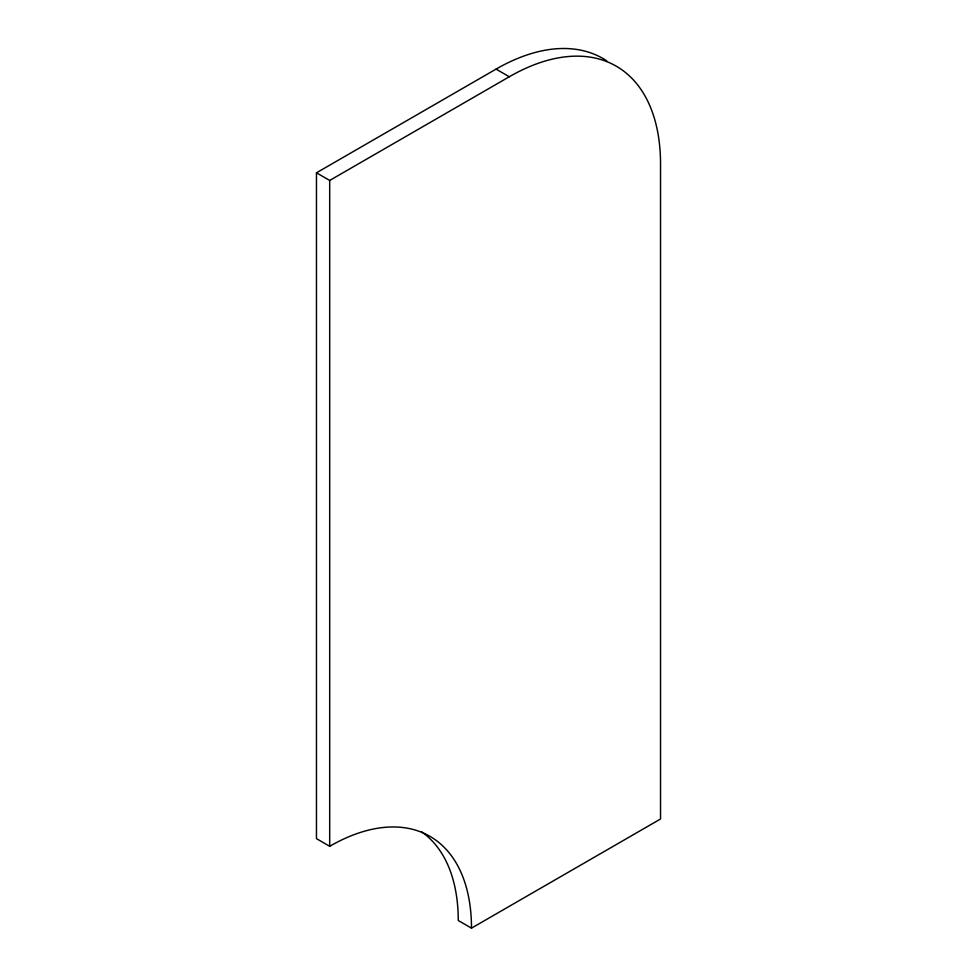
<?xml version="1.0" encoding="UTF-8"?>
<svg xmlns="http://www.w3.org/2000/svg" width="977" height="977" viewBox="0 0 977 977"><rect width="100%" height="100%" fill="white"/><g stroke="black" fill="none" stroke-linecap="round" stroke-linejoin="round"><path stroke-width="1.47" d="M496.06 69.111L509.298 76.756A213.89 123.493 -60 0 1 660.537 164.075L660.537 818.995L471.488 928.15A200.529 115.774 -60 0 0 329.689 846.29L316.463 838.645L316.463 172.807L496.06 69.111A213.89 123.493 -60 0 1 606.729 60.818M316.463 172.807L329.689 180.452L509.298 76.756M471.488 928.15L458.25 920.505A200.529 115.774 -60 0 0 421.563 831.793M329.689 180.452L329.689 846.29"/></g></svg>
